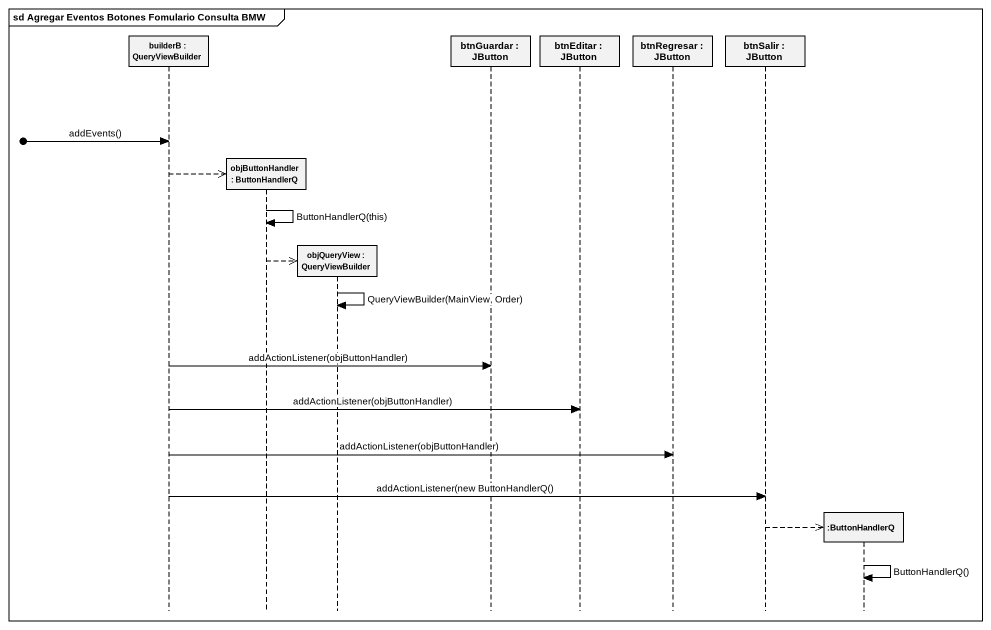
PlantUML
@startuml
mainframe sd Agregar Eventos Botones Fomulario Consulta BMW
hide footbox
participant "builderB : QueryViewBuilder" as builderB
participant "objButtonHandler : ButtonHandlerQ" as objButtonHandler
participant "objQueryView : QueryViewBuilder" as objQueryView
participant "btnGuardar : JButton" as btnGuardar
participant "btnEditar : JButton" as btnEditar
participant "btnRegresar : JButton" as btnRegresar
participant "btnSalir : JButton" as btnSalir
participant ":ButtonHandlerQ" as ButtonHandlerQ

[o-> builderB : addEvents()
builderB -->> objButtonHandler **
objButtonHandler -> objButtonHandler : ButtonHandlerQ(this)
objButtonHandler -->> objQueryView **
objQueryView -> objQueryView : QueryViewBuilder(MainView, Order)
builderB -> btnGuardar : addActionListener(objButtonHandler)
builderB -> btnEditar : addActionListener(objButtonHandler)
builderB -> btnRegresar : addActionListener(objButtonHandler)
builderB -> btnSalir : addActionListener(new ButtonHandlerQ()
btnSalir -->> ButtonHandlerQ **
ButtonHandlerQ -> ButtonHandlerQ : ButtonHandlerQ()
@enduml
